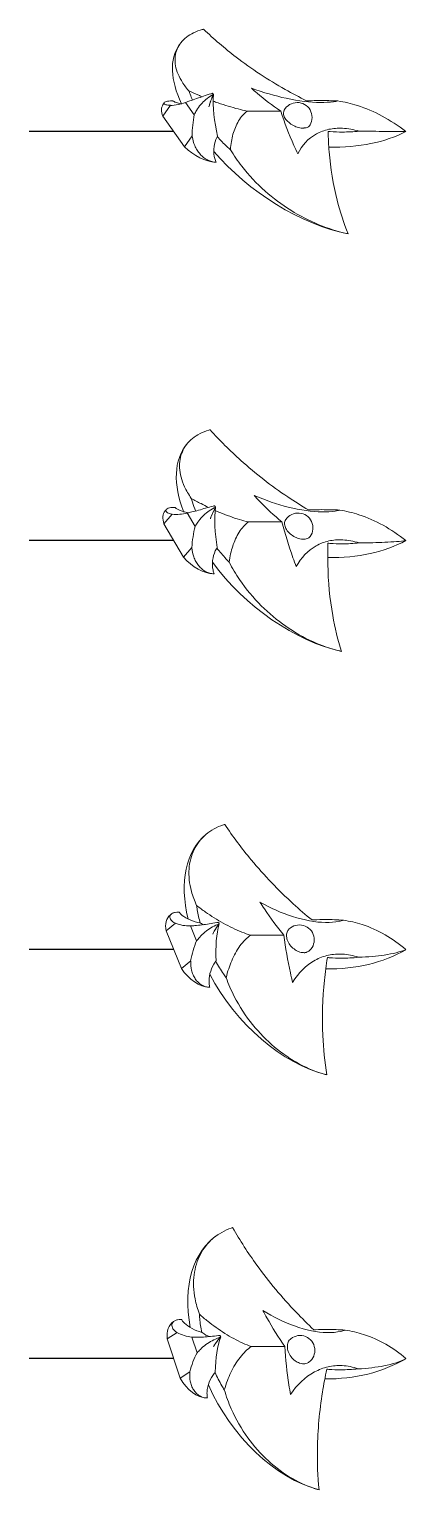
# Model space of a CAD drawing. Header units: inches. Extents: x 0 to 159, y -367 to 354.
# Drawn here: x 132.8 to 158.9, y 109.5 to 210.5 of the extents above; entities that cross this region are included whole.
import ezdxf

# ---------------------------------------------------------------- set-up
doc = ezdxf.new("R2010")
doc.units = ezdxf.units.IN
doc.header["$MEASUREMENT"] = 0

msp = doc.modelspace()

# ---------------------------------------------------------------- linework, layer by layer
at = {"color": 0, "linetype": 'Continuous', "lineweight": 0, "extrusion": (0.707107, -1.09433e-15, 0.707107)}
for p, q in [((143.21, 209.41), (143.26, 209.49)), ((145.51, 206.07), (145.57, 205.98)), ((142.07, 205.28), (142.17, 205.42)), ((142.07, 204.49), (142.6, 205.24)), ((142.75, 205.55), (142.71, 205.55)), ((143.64, 205.44), (144.24, 204.59)), ((142.07, 204.49), (143.57, 202.37)), ((150.23, 204.84), (147.9, 204.84)), ((143.57, 202.37), (144.1, 203.12)), ((145.71, 201.31), (145.75, 201.31)), ((143.73, 181.81), (143.78, 181.87)), ((142.14, 176.29), (142.71, 176.97)), ((142.22, 177.19), (142.32, 177.3)), ((142.89, 177.44), (142.85, 177.44)), ((143.76, 177.05), (144.31, 176.12)), ((145.66, 177.55), (145.72, 177.46)), ((142.14, 176.29), (143.5, 174)), ((150.31, 176.43), (147.99, 176.43)), ((143.5, 174), (144.07, 174.67)), ((145.58, 172.85), (145.62, 172.85)), ((145.07, 154.84), (145.1, 154.86)), ((142.29, 148.16), (142.94, 148.69)), ((142.59, 149.27), (142.66, 149.32)), ((143.19, 149.46), (143.15, 149.46)), ((143.98, 148.51), (144.41, 147.46)), ((145.93, 148.75), (145.97, 148.64)), ((142.29, 148.16), (143.35, 145.56)), ((150.45, 147.86), (148.13, 147.86)), ((143.35, 145.56), (144, 146.09)), ((145.27, 144.26), (145.32, 144.26)), ((145.89, 127.16), (145.91, 127.17)), ((143.36, 121.29), (143.32, 121.29)), ((142.37, 119.94), (143.05, 120.38)), ((142.81, 121.15), (142.86, 121.18)), ((146.04, 120.19), (146.07, 120.07)), ((142.37, 119.94), (143.27, 117.22)), ((144.08, 120.07), (144.44, 118.98)), ((150.51, 119.42), (148.19, 119.42)), ((143.27, 117.22), (143.94, 117.66)), ((145.11, 115.86), (145.15, 115.86))]:
    msp.add_line(p, q, dxfattribs=at)
for p, q in [((142.82, 203.43), (132.82, 203.43)), ((142.82, 175.14), (132.82, 175.14)), ((142.82, 146.86), (132.82, 146.86)), ((142.82, 118.58), (132.82, 118.58))]:
    msp.add_line(p, q)
at = {"color": 0, "linetype": 'Continuous', "lineweight": 0}
for centre, start, end in [((151.37, 204.4), 329.5702, 150.7524), ((151.43, 176.02), 324.6177, 145.7198), ((151.52, 147.54), 313.5592, 134.4173), ((151.56, 119.15), 307.3695, 128.0634)]:
    msp.add_arc(centre, 1.03, start, end, dxfattribs=at)
for centre, major_axis, ratio, start_param, end_param in [((151.08, 203.84), (-7.87, 5.57), 0.5, 0, 0.732758), ((143.48, 210.59), (0, -5.36), 0.707107, 0.564467, 0.56579), ((143.78, 204.08), (-1.7, 1.2), 0.5, 0, 0.671092), ((142.59, 210.59), (0, -5.36), 0.707107, 0.000671, 0.27934), ((148.77, 203.11), (0, -5.36), 0.707107, 4.146598, 4.325387), ((148.38, 203.11), (-1.58, 5.31), 0.440287, 0.874694, 1.442535), ((147.89, 203.11), (0, -5.36), 0.707107, 4.433049, 4.711718), ((142, 218.94), (19.17, -13.56), 0.5, 5.656597, 6.031858), ((144.69, 202.78), (1.7, -1.2), 0.5, 4.381134, 5.653285), ((151.67, 203.01), (7.87, -5.57), 0.5, 4.238086, 5.448076), ((151.11, 175.59), (-7.38, 6.21), 0.541675, 0, 0.790523), ((143.82, 175.85), (-1.59, 1.34), 0.541675, 0, 0.715284), ((143.04, 182.31), (0, -5.36), 0.707107, 6.19659, 6.475259), ((148.73, 174.2), (0, -5.36), 0.707107, 4.059332, 4.238121), ((148.34, 174.2), (-1.41, 5.32), 0.4272, 0.804717, 1.372558), ((143.92, 182.31), (0, -5.36), 0.707107, 0.477089, 0.478524), ((147.85, 174.2), (0, -5.36), 0.707107, 4.345782, 4.624451), ((143, 191.95), (17.95, -15.13), 0.541675, 5.700507, 6.07605), ((144.65, 174.44), (1.59, -1.34), 0.541675, 4.425325, 5.697476), ((151.64, 174.69), (7.38, -6.21), 0.541675, 4.282467, 5.492267), ((151.17, 147.37), (-6.1, 7.47), 0.612372, 0, 0.913545), ((143.91, 147.65), (-1.32, 1.61), 0.612372, 0, 0.822924), ((143.91, 153.86), (0, -5.36), 0.707107, 6.022057, 6.300726), ((144.41, 153.86), (-1.07, 5.34), 0.404633, 2.796677, 2.885755), ((148.54, 144.7), (0, -5.36), 0.707107, 3.884799, 4.063588), ((148.15, 144.7), (-1.07, 5.34), 0.404633, 0.662141, 1.229981), ((144.8, 153.86), (0, -5.36), 0.707107, 0.302369, 0.303991), ((147.65, 144.7), (0, -5.36), 0.707107, 4.171249, 4.449918), ((145.22, 165.86), (14.85, -18.19), 0.612372, 5.809182, 6.183691), ((144.56, 146.07), (1.32, -1.61), 0.612372, 4.532966, 5.805117), ((151.58, 146.35), (6.1, -7.47), 0.612372, 4.392301, 5.599908), ((151.2, 119.11), (-5.31, 8.05), 0.640856, 0, 0.984027), ((143.96, 119.41), (-1.15, 1.74), 0.640856, 0, 0.88672), ((144.34, 125.42), (0, -5.36), 0.707107, 5.934791, 6.21346), ((144.83, 125.42), (-0.9, 5.35), 0.395389, 2.724206, 2.944721), ((145.22, 125.42), (0, -5.36), 0.707107, 0.215028, 0.216725), ((148.39, 115.83), (0, -5.36), 0.707107, 3.797533, 3.976321), ((148, 115.83), (-0.9, 5.35), 0.395389, 0.589669, 1.15751), ((147.5, 115.83), (0, -5.36), 0.707107, 4.083983, 4.362652), ((146.42, 138.46), (12.93, -19.6), 0.640856, 5.87421, 6.247487), ((144.51, 117.75), (1.15, -1.74), 0.640856, 4.596762, 5.868913), ((151.55, 118.04), (5.31, -8.05), 0.640856, 4.457965, 5.663704)]:
    msp.add_ellipse(centre, major_axis=major_axis, ratio=ratio, start_param=start_param, end_param=end_param, dxfattribs=at)
for points, knots in [([(144.89, 210.5), (144.86, 210.49), (144.83, 210.48), (144.37, 210.36), (144, 210.18), (143.41, 209.72), (143.19, 209.43), (142.93, 208.81), (142.89, 208.46), (142.97, 207.74), (143.11, 207.35), (143.49, 206.71), (143.66, 206.48), (143.86, 206.25)], [20.200973, 20.200973, 20.200973, 20.200973, 20.343008, 20.343008, 22.563347, 22.563347, 24.783686, 24.783686, 27.004025, 27.004025, 29.314353, 29.314353, 30.672112, 30.672112, 30.672112, 30.672112]), ([(152.01, 205.55), (151.51, 205.8), (151.02, 206.06), (149.36, 207), (148.21, 207.75), (146.35, 209.18), (145.59, 209.83), (144.89, 210.5)], [2.322448, 2.322448, 2.322448, 2.322448, 3.984617, 3.984617, 7.969234, 7.969234, 10.871312, 10.871312, 10.871312, 10.871312]), ([(143.64, 205.44), (143.74, 205.47), (143.84, 205.51), (144.09, 205.59), (144.25, 205.64), (144.57, 205.76), (144.73, 205.81), (145.05, 205.93), (145.22, 205.99), (145.43, 206.05), (145.47, 206.06), (145.5, 206.07)], [14.80596, 14.80596, 14.80596, 14.80596, 15.135356, 15.135356, 15.609973, 15.609973, 16.08459, 16.08459, 16.623466, 16.623466, 16.730194, 16.730194, 16.730194, 16.730194]), ([(143.86, 206.25), (143.89, 206.17), (143.92, 206.08), (144.01, 205.87), (144.06, 205.73), (144.13, 205.6)], [61.9690044, 61.9690044, 61.9690044, 61.9690044, 62.2849873, 62.2849873, 62.7999209, 62.7999209, 62.7999209, 62.7999209]), ([(143.86, 206.25), (144.09, 206.14), (144.33, 206.03), (144.63, 205.9), (144.7, 205.86), (144.78, 205.83)], [2.9212355, 2.9212355, 2.9212355, 2.9212355, 3.6664629, 3.6664629, 3.9120279, 3.9120279, 3.9120279, 3.9120279]), ([(145.56, 205.98), (145.55, 206), (145.54, 206.01), (145.52, 206.04), (145.51, 206.06), (145.5, 206.07)], [4.1622451, 4.1622451, 4.1622451, 4.1622451, 4.2239343, 4.2239343, 4.2856236, 4.2856236, 4.2856236, 4.2856236]), ([(148.2, 206.42), (149.02, 206.12), (149.83, 205.89), (151.47, 205.54), (152.27, 205.44), (153.3, 205.43), (153.6, 205.45), (153.98, 205.5), (154.09, 205.52), (154.18, 205.54)], [-19.193915, -19.193915, -19.193915, -19.193915, -16.556486, -16.556486, -13.650246, -13.650246, -12.237348, -12.237348, -11.681996, -11.681996, -11.681996, -11.681996]), ([(150.23, 204.84), (149.65, 205.22), (149.11, 205.64), (148.46, 206.19), (148.33, 206.3), (148.2, 206.42)], [17.094509, 17.094509, 17.094509, 17.094509, 19.685728, 19.685728, 20.342736, 20.342736, 20.342736, 20.342736]), ([(142.71, 205.55), (142.63, 205.55), (142.56, 205.54), (142.42, 205.53), (142.36, 205.52), (142.26, 205.48), (142.22, 205.47), (142.17, 205.43), (142.16, 205.4), (142.16, 205.36), (142.17, 205.34), (142.21, 205.31), (142.25, 205.29), (142.35, 205.25), (142.46, 205.24), (142.59, 205.24), (142.59, 205.24), (142.6, 205.24)], [0.995452, 0.995452, 0.995452, 0.995452, 1.331539, 1.331539, 1.697611, 1.697611, 2.063683, 2.063683, 2.429755, 2.429755, 2.774314, 2.774314, 3.118872, 3.118872, 3.753856, 3.753856, 3.782099, 3.782099, 3.782099, 3.782099]), ([(143.31, 205.33), (143.2, 205.36), (143.09, 205.39), (142.94, 205.45), (142.87, 205.48), (142.79, 205.53), (142.77, 205.54), (142.75, 205.55)], [2.1887954, 2.1887954, 2.1887954, 2.1887954, 2.5797616, 2.5797616, 2.885709, 2.885709, 2.9918527, 2.9918527, 2.9918527, 2.9918527]), ([(145.56, 205.98), (145.53, 205.97), (145.5, 205.95), (145.32, 205.85), (145.18, 205.74), (144.93, 205.54), (144.81, 205.42), (144.59, 205.16), (144.48, 205.02), (144.35, 204.79), (144.29, 204.69), (144.24, 204.59)], [1.777955, 1.777955, 1.777955, 1.777955, 1.884684, 1.884684, 2.423559, 2.423559, 2.898176, 2.898176, 3.372793, 3.372793, 3.702189, 3.702189, 3.702189, 3.702189]), ([(145.26, 205.13), (145.28, 205.21), (145.3, 205.28), (145.39, 205.57), (145.47, 205.78), (145.56, 205.98)], [5.5305364, 5.5305364, 5.5305364, 5.5305364, 5.7601881, 5.7601881, 6.4297437, 6.4297437, 6.4297437, 6.4297437]), ([(145.55, 205.52), (145.67, 205.48), (145.78, 205.44), (146.36, 205.24), (146.83, 205.1), (147.49, 204.93), (147.7, 204.88), (147.9, 204.84)], [4.724623, 4.724623, 4.724623, 4.724623, 5.0701, 5.0701, 6.473737, 6.473737, 7.119123, 7.119123, 7.119123, 7.119123]), ([(154.18, 205.54), (153.75, 205.56), (153.34, 205.57), (152.69, 205.57), (152.41, 205.56), (152.09, 205.55), (152.05, 205.55), (152.01, 205.55)], [7.477884, 7.477884, 7.477884, 7.477884, 9.120512, 9.120512, 10.23062, 10.23062, 10.394522, 10.394522, 10.394522, 10.394522]), ([(158.89, 203.43), (157.83, 204.24), (156.71, 204.85), (155.09, 205.37), (154.64, 205.47), (154.18, 205.54)], [0, 0, 0, 0, 5.119512, 5.119512, 7.065858, 7.065858, 7.065858, 7.065858]), ([(147.9, 204.84), (147.79, 204.75), (147.69, 204.66), (147.39, 204.31), (147.22, 204.02), (146.96, 203.4), (146.87, 203.07), (146.78, 202.55), (146.76, 202.37), (146.75, 202.17)], [5.371961, 5.371961, 5.371961, 5.371961, 6.017348, 6.017348, 7.420984, 7.420984, 8.824621, 8.824621, 9.569849, 9.569849, 9.569849, 9.569849]), ([(151.41, 201.88), (151.32, 202.08), (151.23, 202.27), (150.8, 203.24), (150.5, 204.03), (150.23, 204.84)], [11.154429, 11.154429, 11.154429, 11.154429, 11.811437, 11.811437, 14.402657, 14.402657, 14.402657, 14.402657]), ([(151.88, 203.67), (151.87, 203.67), (151.85, 203.67), (151.81, 203.66), (151.78, 203.66), (151.69, 203.66), (151.62, 203.67), (151.43, 203.71), (151.31, 203.74), (151.08, 203.85), (150.96, 203.92), (150.75, 204.08), (150.66, 204.17), (150.52, 204.36), (150.47, 204.45), (150.42, 204.63), (150.42, 204.71), (150.44, 204.83), (150.45, 204.86), (150.47, 204.9)], [-6.057241, -6.057241, -6.057241, -6.057241, -6.001283, -6.001283, -5.897199, -5.897199, -5.654701, -5.654701, -5.278684, -5.278684, -4.873969, -4.873969, -4.462135, -4.462135, -4.073466, -4.073466, -3.704313, -3.704313, -3.51358, -3.51358, -3.51358, -3.51358]), ([(144.1, 203.12), (144.1, 203.11), (144.1, 203.1), (144.14, 202.86), (144.2, 202.64), (144.32, 202.35), (144.38, 202.24), (144.51, 202.04), (144.58, 201.94), (144.72, 201.78), (144.81, 201.7), (144.98, 201.56), (145.08, 201.5), (145.27, 201.4), (145.37, 201.37), (145.55, 201.32), (145.63, 201.31), (145.71, 201.31)], [11.860839, 11.860839, 11.860839, 11.860839, 11.889082, 11.889082, 12.524066, 12.524066, 12.868624, 12.868624, 13.213183, 13.213183, 13.579255, 13.579255, 13.945327, 13.945327, 14.311399, 14.311399, 14.647486, 14.647486, 14.647486, 14.647486]), ([(145.75, 201.31), (145.74, 201.34), (145.72, 201.38), (145.68, 201.51), (145.65, 201.61), (145.59, 201.93), (145.58, 202.16), (145.65, 202.61), (145.72, 202.83), (145.82, 203.04), (145.84, 203.07), (145.86, 203.1)], [1.920785, 1.920785, 1.920785, 1.920785, 2.031069, 2.031069, 2.332559, 2.332559, 3.002664, 3.002664, 3.67277, 3.67277, 3.787982, 3.787982, 3.787982, 3.787982]), ([(145.84, 203.07), (146.05, 202.83), (146.27, 202.6), (146.59, 202.3), (146.67, 202.24), (146.75, 202.17)], [0.991923, 0.991923, 0.991923, 0.991923, 2.034454, 2.034454, 2.350436, 2.350436, 2.350436, 2.350436]), ([(155.66, 203.45), (155.27, 203.56), (154.88, 203.63), (154.35, 203.66), (154.18, 203.65), (153.87, 203.63), (153.71, 203.61), (153.25, 203.51), (152.96, 203.4), (152.13, 202.95), (151.7, 202.47), (151.41, 201.88)], [-7.597966, -7.597966, -7.597966, -7.597966, -6.048306, -6.048306, -5.353485, -5.353485, -4.654459, -4.654459, -3.205786, -3.205786, -0.129514, -0.129514, -0.129514, -0.129514]), ([(152.26, 203.88), (152.23, 203.83), (152.2, 203.79), (152.15, 203.76), (152.12, 203.74), (152.09, 203.73), (152.01, 203.69), (151.96, 203.68), (151.9, 203.67), (151.89, 203.67), (151.88, 203.67)], [-0.2639599, -0.2639599, -0.2639599, -0.2639599, 0, 0, 0, 0.1723913, 0.1723913, 0.3778719, 0.3778719, 0.4168374, 0.4168374, 0.4168374, 0.4168374]), ([(153.51, 203.43), (153.55, 203.43), (153.6, 203.42), (153.94, 203.4), (154.23, 203.39), (154.88, 203.39), (155.27, 203.41), (155.66, 203.45)], [0.94619, 0.94619, 0.94619, 0.94619, 1.1101, 1.1101, 2.2202, 2.2202, 3.862828, 3.862828, 3.862828, 3.862828]), ([(154.89, 196.36), (154.59, 197.1), (154.34, 197.88), (153.86, 199.76), (153.68, 200.89), (153.54, 202.49), (153.52, 202.96), (153.51, 203.43)], [5.067155, 5.067155, 5.067155, 5.067155, 7.969234, 7.969234, 11.95385, 11.95385, 13.616019, 13.616019, 13.616019, 13.616019]), ([(155.66, 203.45), (156.33, 203.44), (156.92, 203.44), (158.04, 203.43), (158.52, 203.43), (158.89, 203.43)], [3.15224, 3.15224, 3.15224, 3.15224, 6.357468, 6.357468, 10.210765, 10.210765, 10.210765, 10.210765]), ([(146.75, 202.17), (146.99, 201.77), (147.25, 201.39), (148.02, 200.4), (148.57, 199.82), (149.7, 198.82), (150.3, 198.37), (151.56, 197.59), (152.22, 197.25), (153.52, 196.72), (154.16, 196.51), (154.81, 196.37), (154.85, 196.37), (154.89, 196.36)], [5.573225, 5.573225, 5.573225, 5.573225, 6.930984, 6.930984, 9.241313, 9.241313, 11.461652, 11.461652, 13.681991, 13.681991, 15.90233, 15.90233, 16.044364, 16.044364, 16.044364, 16.044364]), ([(145.34, 182.8), (145.32, 182.8), (145.29, 182.79), (144.82, 182.65), (144.43, 182.45), (143.81, 181.95), (143.57, 181.64), (143.27, 180.94), (143.21, 180.56), (143.25, 179.75), (143.36, 179.31), (143.69, 178.6), (143.85, 178.33), (144.04, 178.06)], [20.200973, 20.200973, 20.200973, 20.200973, 20.343008, 20.343008, 22.563347, 22.563347, 24.783686, 24.783686, 27.004025, 27.004025, 29.314353, 29.314353, 30.672112, 30.672112, 30.672112, 30.672112]), ([(152.14, 177.26), (151.66, 177.54), (151.19, 177.85), (149.58, 178.92), (148.49, 179.77), (146.71, 181.36), (146.01, 182.07), (145.34, 182.8)], [2.322448, 2.322448, 2.322448, 2.322448, 3.984617, 3.984617, 7.969234, 7.969234, 10.871312, 10.871312, 10.871312, 10.871312]), ([(144.04, 178.06), (144.06, 177.98), (144.09, 177.89), (144.18, 177.59), (144.25, 177.39), (144.34, 177.19)], [61.969004, 61.969004, 61.969004, 61.969004, 62.284987, 62.284987, 63.023271, 63.023271, 63.023271, 63.023271]), ([(144.04, 178.06), (144.26, 177.93), (144.49, 177.81), (144.88, 177.61), (145.05, 177.52), (145.22, 177.44)], [2.921236, 2.921236, 2.921236, 2.921236, 3.666463, 3.666463, 4.234983, 4.234983, 4.234983, 4.234983]), ([(148.39, 178.26), (149.18, 177.92), (149.98, 177.65), (151.6, 177.24), (152.4, 177.13), (153.42, 177.12), (153.73, 177.14), (154.11, 177.2), (154.21, 177.22), (154.31, 177.25)], [-19.193915, -19.193915, -19.193915, -19.193915, -16.556486, -16.556486, -13.650246, -13.650246, -12.237348, -12.237348, -11.681996, -11.681996, -11.681996, -11.681996]), ([(150.31, 176.43), (149.76, 176.88), (149.24, 177.36), (148.63, 177.99), (148.51, 178.13), (148.39, 178.26)], [17.094509, 17.094509, 17.094509, 17.094509, 19.685728, 19.685728, 20.342736, 20.342736, 20.342736, 20.342736]), ([(142.85, 177.44), (142.77, 177.44), (142.7, 177.44), (142.56, 177.42), (142.49, 177.4), (142.39, 177.36), (142.35, 177.34), (142.3, 177.28), (142.29, 177.26), (142.28, 177.2), (142.29, 177.17), (142.33, 177.12), (142.36, 177.09), (142.47, 177.03), (142.57, 177), (142.7, 176.97), (142.7, 176.97), (142.71, 176.97)], [0.995452, 0.995452, 0.995452, 0.995452, 1.331539, 1.331539, 1.697611, 1.697611, 2.063683, 2.063683, 2.429755, 2.429755, 2.774314, 2.774314, 3.118872, 3.118872, 3.753856, 3.753856, 3.782099, 3.782099, 3.782099, 3.782099]), ([(143.8, 177.06), (143.77, 177.06), (143.75, 177.07), (143.5, 177.13), (143.29, 177.2), (143.07, 177.32), (143, 177.36), (142.93, 177.41), (142.91, 177.43), (142.89, 177.44)], [1.783433, 1.783433, 1.783433, 1.783433, 1.866166, 1.866166, 2.579762, 2.579762, 2.885709, 2.885709, 2.991853, 2.991853, 2.991853, 2.991853]), ([(143.76, 177.05), (143.86, 177.07), (143.97, 177.1), (144.21, 177.15), (144.38, 177.2), (144.71, 177.29), (144.87, 177.34), (145.2, 177.43), (145.38, 177.48), (145.59, 177.54), (145.62, 177.55), (145.66, 177.55)], [14.80596, 14.80596, 14.80596, 14.80596, 15.135356, 15.135356, 15.609973, 15.609973, 16.08459, 16.08459, 16.623466, 16.623466, 16.730194, 16.730194, 16.730194, 16.730194]), ([(145.71, 177.46), (145.68, 177.44), (145.65, 177.43), (145.47, 177.33), (145.32, 177.23), (145.05, 177.03), (144.92, 176.92), (144.69, 176.68), (144.58, 176.54), (144.42, 176.32), (144.36, 176.23), (144.31, 176.12)], [1.777955, 1.777955, 1.777955, 1.777955, 1.884684, 1.884684, 2.423559, 2.423559, 2.898176, 2.898176, 3.372793, 3.372793, 3.702189, 3.702189, 3.702189, 3.702189]), ([(145.36, 176.65), (145.38, 176.72), (145.41, 176.8), (145.52, 177.07), (145.61, 177.27), (145.71, 177.46)], [5.5305364, 5.5305364, 5.5305364, 5.5305364, 5.7601881, 5.7601881, 6.4297437, 6.4297437, 6.4297437, 6.4297437]), ([(145.71, 177.46), (145.7, 177.48), (145.69, 177.49), (145.67, 177.52), (145.67, 177.54), (145.66, 177.55)], [4.1622451, 4.1622451, 4.1622451, 4.1622451, 4.2239343, 4.2239343, 4.2856236, 4.2856236, 4.2856236, 4.2856236]), ([(145.69, 177.22), (145.8, 177.17), (145.91, 177.13), (146.47, 176.9), (146.93, 176.73), (147.58, 176.53), (147.79, 176.48), (147.99, 176.43)], [4.734502, 4.734502, 4.734502, 4.734502, 5.0701, 5.0701, 6.473737, 6.473737, 7.119123, 7.119123, 7.119123, 7.119123]), ([(154.31, 177.25), (153.88, 177.27), (153.47, 177.28), (152.82, 177.28), (152.54, 177.27), (152.22, 177.26), (152.18, 177.26), (152.14, 177.26)], [7.477884, 7.477884, 7.477884, 7.477884, 9.120512, 9.120512, 10.23062, 10.23062, 10.394522, 10.394522, 10.394522, 10.394522]), ([(158.89, 175.14), (157.88, 175.95), (156.79, 176.56), (155.21, 177.07), (154.76, 177.18), (154.31, 177.25)], [0, 0, 0, 0, 5.119512, 5.119512, 7.065858, 7.065858, 7.065858, 7.065858]), ([(147.99, 176.43), (147.87, 176.34), (147.76, 176.24), (147.44, 175.88), (147.25, 175.58), (146.95, 174.93), (146.84, 174.58), (146.72, 174.05), (146.69, 173.85), (146.66, 173.64)], [5.371961, 5.371961, 5.371961, 5.371961, 6.017348, 6.017348, 7.420984, 7.420984, 8.824621, 8.824621, 9.569849, 9.569849, 9.569849, 9.569849]), ([(151.3, 173.34), (151.23, 173.55), (151.15, 173.75), (150.78, 174.77), (150.53, 175.59), (150.31, 176.43)], [11.154429, 11.154429, 11.154429, 11.154429, 11.811437, 11.811437, 14.402657, 14.402657, 14.402657, 14.402657]), ([(151.89, 175.24), (151.88, 175.24), (151.86, 175.23), (151.82, 175.23), (151.79, 175.23), (151.7, 175.23), (151.63, 175.24), (151.44, 175.29), (151.33, 175.33), (151.1, 175.45), (150.99, 175.52), (150.78, 175.7), (150.7, 175.8), (150.57, 176), (150.53, 176.1), (150.49, 176.3), (150.49, 176.38), (150.53, 176.52), (150.55, 176.56), (150.58, 176.6)], [-6.057241, -6.057241, -6.057241, -6.057241, -6.001283, -6.001283, -5.897199, -5.897199, -5.654701, -5.654701, -5.278684, -5.278684, -4.873969, -4.873969, -4.462135, -4.462135, -4.073466, -4.073466, -3.704313, -3.704313, -3.47055, -3.47055, -3.47055, -3.47055]), ([(155.66, 174.98), (155.27, 175.1), (154.89, 175.17), (154.36, 175.2), (154.19, 175.2), (153.87, 175.17), (153.72, 175.15), (153.25, 175.05), (152.95, 174.93), (152.1, 174.46), (151.63, 173.96), (151.3, 173.34)], [-7.597966, -7.597966, -7.597966, -7.597966, -6.048306, -6.048306, -5.353485, -5.353485, -4.654459, -4.654459, -3.205786, -3.205786, -0.129514, -0.129514, -0.129514, -0.129514]), ([(152.26, 175.43), (152.24, 175.39), (152.21, 175.36), (152.17, 175.33), (152.14, 175.31), (152.1, 175.29), (152.02, 175.26), (151.98, 175.25), (151.91, 175.24), (151.9, 175.24), (151.89, 175.24)], [-0.2209728, -0.2209728, -0.2209728, -0.2209728, 0, 0, 0, 0.1723913, 0.1723913, 0.3778719, 0.3778719, 0.4168374, 0.4168374, 0.4168374, 0.4168374]), ([(154.43, 167.48), (154.18, 168.28), (153.98, 169.11), (153.62, 171.12), (153.51, 172.31), (153.48, 173.98), (153.48, 174.47), (153.5, 174.96)], [5.067155, 5.067155, 5.067155, 5.067155, 7.969234, 7.969234, 11.95385, 11.95385, 13.616019, 13.616019, 13.616019, 13.616019]), ([(153.5, 174.96), (153.55, 174.96), (153.59, 174.95), (153.93, 174.93), (154.22, 174.92), (154.87, 174.92), (155.26, 174.94), (155.66, 174.98)], [0.94619, 0.94619, 0.94619, 0.94619, 1.1101, 1.1101, 2.2202, 2.2202, 3.862828, 3.862828, 3.862828, 3.862828]), ([(155.66, 174.98), (156.33, 174.99), (156.92, 175), (158.03, 175.05), (158.52, 175.09), (158.89, 175.14)], [3.15224, 3.15224, 3.15224, 3.15224, 6.357468, 6.357468, 10.210765, 10.210765, 10.210765, 10.210765]), ([(144.07, 174.67), (144.07, 174.66), (144.07, 174.65), (144.1, 174.42), (144.15, 174.2), (144.25, 173.91), (144.3, 173.8), (144.42, 173.59), (144.48, 173.5), (144.62, 173.33), (144.7, 173.25), (144.86, 173.1), (144.95, 173.04), (145.14, 172.94), (145.23, 172.91), (145.41, 172.86), (145.5, 172.85), (145.58, 172.85)], [11.860839, 11.860839, 11.860839, 11.860839, 11.889082, 11.889082, 12.524066, 12.524066, 12.868624, 12.868624, 13.213183, 13.213183, 13.579255, 13.579255, 13.945327, 13.945327, 14.311399, 14.311399, 14.647486, 14.647486, 14.647486, 14.647486]), ([(145.62, 172.85), (145.6, 172.88), (145.59, 172.92), (145.55, 173.06), (145.53, 173.16), (145.49, 173.48), (145.5, 173.72), (145.59, 174.17), (145.67, 174.39), (145.79, 174.6), (145.81, 174.63), (145.83, 174.66)], [1.920785, 1.920785, 1.920785, 1.920785, 2.031069, 2.031069, 2.332559, 2.332559, 3.002664, 3.002664, 3.67277, 3.67277, 3.787982, 3.787982, 3.787982, 3.787982]), ([(145.81, 174.63), (146.01, 174.37), (146.22, 174.12), (146.52, 173.79), (146.59, 173.72), (146.66, 173.64)], [0.993728, 0.993728, 0.993728, 0.993728, 2.034454, 2.034454, 2.350436, 2.350436, 2.350436, 2.350436]), ([(146.66, 173.64), (146.88, 173.23), (147.12, 172.83), (147.83, 171.78), (148.34, 171.18), (149.4, 170.12), (149.98, 169.64), (151.19, 168.8), (151.82, 168.44), (153.08, 167.87), (153.72, 167.65), (154.36, 167.5), (154.4, 167.49), (154.43, 167.48)], [5.573225, 5.573225, 5.573225, 5.573225, 6.930984, 6.930984, 9.241313, 9.241313, 11.461652, 11.461652, 13.681991, 13.681991, 15.90233, 15.90233, 16.044364, 16.044364, 16.044364, 16.044364]), ([(146.35, 155.52), (146.32, 155.51), (146.29, 155.5), (145.81, 155.34), (145.39, 155.12), (144.71, 154.53), (144.43, 154.17), (144.03, 153.36), (143.92, 152.91), (143.85, 151.96), (143.9, 151.43), (144.14, 150.56), (144.26, 150.24), (144.41, 149.91)], [20.200973, 20.200973, 20.200973, 20.200973, 20.343008, 20.343008, 22.563347, 22.563347, 24.783686, 24.783686, 27.004025, 27.004025, 29.314353, 29.314353, 30.672112, 30.672112, 30.672112, 30.672112]), ([(152.4, 148.91), (151.96, 149.27), (151.52, 149.64), (150.07, 150.97), (149.09, 151.99), (147.53, 153.85), (146.92, 154.68), (146.35, 155.52)], [2.322448, 2.322448, 2.322448, 2.322448, 3.984617, 3.984617, 7.969234, 7.969234, 10.871312, 10.871312, 10.871312, 10.871312]), ([(144.41, 149.91), (144.42, 149.81), (144.43, 149.72), (144.5, 149.31), (144.57, 149), (144.66, 148.7)], [61.969004, 61.969004, 61.969004, 61.969004, 62.284987, 62.284987, 63.290999, 63.290999, 63.290999, 63.290999]), ([(144.41, 149.91), (144.62, 149.75), (144.82, 149.6), (145.41, 149.19), (145.82, 148.93), (146.67, 148.46), (147.11, 148.25), (147.74, 147.99), (147.94, 147.92), (148.13, 147.86)], [2.921236, 2.921236, 2.921236, 2.921236, 3.666463, 3.666463, 5.0701, 5.0701, 6.473737, 6.473737, 7.119123, 7.119123, 7.119123, 7.119123]), ([(148.79, 150.15), (149.53, 149.73), (150.29, 149.39), (151.86, 148.89), (152.63, 148.75), (153.66, 148.73), (153.97, 148.76), (154.36, 148.84), (154.47, 148.86), (154.57, 148.89)], [-19.193915, -19.193915, -19.193915, -19.193915, -16.556486, -16.556486, -13.650246, -13.650246, -12.237348, -12.237348, -11.681996, -11.681996, -11.681996, -11.681996]), ([(150.45, 147.86), (149.97, 148.44), (149.52, 149.04), (148.99, 149.83), (148.89, 149.99), (148.79, 150.15)], [17.094509, 17.094509, 17.094509, 17.094509, 19.685728, 19.685728, 20.342736, 20.342736, 20.342736, 20.342736]), ([(143.15, 149.46), (143.07, 149.46), (143, 149.45), (142.86, 149.42), (142.79, 149.4), (142.68, 149.35), (142.64, 149.31), (142.58, 149.24), (142.56, 149.2), (142.55, 149.11), (142.55, 149.07), (142.58, 148.98), (142.61, 148.94), (142.71, 148.83), (142.8, 148.75), (142.92, 148.69), (142.93, 148.69), (142.94, 148.69)], [0.995452, 0.995452, 0.995452, 0.995452, 1.331539, 1.331539, 1.697611, 1.697611, 2.063683, 2.063683, 2.429755, 2.429755, 2.774314, 2.774314, 3.118872, 3.118872, 3.753856, 3.753856, 3.782099, 3.782099, 3.782099, 3.782099]), ([(144.68, 148.69), (144.68, 148.69), (144.67, 148.7), (144.42, 148.75), (144.18, 148.82), (143.75, 149), (143.56, 149.11), (143.35, 149.28), (143.29, 149.34), (143.22, 149.42), (143.21, 149.44), (143.19, 149.46)], [1.123597, 1.123597, 1.123597, 1.123597, 1.15257, 1.15257, 1.866166, 1.866166, 2.579762, 2.579762, 2.885709, 2.885709, 2.991853, 2.991853, 2.991853, 2.991853]), ([(143.98, 148.51), (144.08, 148.51), (144.19, 148.51), (144.44, 148.53), (144.61, 148.55), (144.95, 148.59), (145.12, 148.62), (145.45, 148.67), (145.63, 148.7), (145.85, 148.74), (145.89, 148.75), (145.92, 148.75)], [14.80596, 14.80596, 14.80596, 14.80596, 15.135356, 15.135356, 15.609973, 15.609973, 16.08459, 16.08459, 16.623466, 16.623466, 16.730194, 16.730194, 16.730194, 16.730194]), ([(145.97, 148.64), (145.93, 148.63), (145.9, 148.62), (145.7, 148.53), (145.54, 148.45), (145.26, 148.28), (145.12, 148.18), (144.85, 147.96), (144.72, 147.84), (144.55, 147.64), (144.47, 147.55), (144.41, 147.46)], [1.777955, 1.777955, 1.777955, 1.777955, 1.884684, 1.884684, 2.423559, 2.423559, 2.898176, 2.898176, 3.372793, 3.372793, 3.702189, 3.702189, 3.702189, 3.702189]), ([(145.52, 147.94), (145.55, 148), (145.59, 148.07), (145.73, 148.31), (145.84, 148.48), (145.97, 148.64)], [5.5305364, 5.5305364, 5.5305364, 5.5305364, 5.7601881, 5.7601881, 6.4297437, 6.4297437, 6.4297437, 6.4297437]), ([(145.97, 148.64), (145.96, 148.66), (145.95, 148.68), (145.94, 148.72), (145.93, 148.73), (145.92, 148.75)], [4.1622451, 4.1622451, 4.1622451, 4.1622451, 4.2239343, 4.2239343, 4.2856236, 4.2856236, 4.2856236, 4.2856236]), ([(154.57, 148.89), (154.14, 148.92), (153.73, 148.94), (153.08, 148.94), (152.8, 148.93), (152.48, 148.91), (152.44, 148.91), (152.4, 148.91)], [7.477884, 7.477884, 7.477884, 7.477884, 9.120512, 9.120512, 10.23062, 10.23062, 10.394522, 10.394522, 10.394522, 10.394522]), ([(158.89, 146.86), (157.98, 147.64), (156.97, 148.24), (155.44, 148.73), (155.01, 148.83), (154.57, 148.89)], [0, 0, 0, 0, 5.119512, 5.119512, 7.065858, 7.065858, 7.065858, 7.065858]), ([(148.13, 147.86), (148, 147.76), (147.88, 147.66), (147.51, 147.28), (147.28, 146.97), (146.9, 146.28), (146.75, 145.91), (146.56, 145.34), (146.5, 145.13), (146.45, 144.91)], [5.371961, 5.371961, 5.371961, 5.371961, 6.017348, 6.017348, 7.420984, 7.420984, 8.824621, 8.824621, 9.569849, 9.569849, 9.569849, 9.569849]), ([(151.05, 144.59), (151, 144.81), (150.95, 145.03), (150.71, 146.11), (150.56, 146.98), (150.45, 147.86)], [11.154429, 11.154429, 11.154429, 11.154429, 11.811437, 11.811437, 14.402657, 14.402657, 14.402657, 14.402657]), ([(151.89, 146.65), (151.87, 146.65), (151.86, 146.65), (151.81, 146.65), (151.79, 146.65), (151.69, 146.66), (151.62, 146.67), (151.44, 146.73), (151.33, 146.78), (151.12, 146.92), (151.02, 147.01), (150.84, 147.21), (150.77, 147.33), (150.67, 147.56), (150.64, 147.67), (150.63, 147.88), (150.64, 147.98), (150.7, 148.15), (150.75, 148.22), (150.8, 148.28)], [-6.057241, -6.057241, -6.057241, -6.057241, -6.001283, -6.001283, -5.897199, -5.897199, -5.654701, -5.654701, -5.278684, -5.278684, -4.873969, -4.873969, -4.462135, -4.462135, -4.073466, -4.073466, -3.704313, -3.704313, -3.359041, -3.359041, -3.359041, -3.359041]), ([(155.61, 146.33), (155.24, 146.46), (154.87, 146.53), (154.34, 146.56), (154.18, 146.56), (153.85, 146.53), (153.69, 146.51), (153.21, 146.4), (152.9, 146.29), (151.99, 145.78), (151.46, 145.25), (151.05, 144.59)], [-7.597966, -7.597966, -7.597966, -7.597966, -6.048306, -6.048306, -5.353485, -5.353485, -4.654459, -4.654459, -3.205786, -3.205786, -0.129514, -0.129514, -0.129514, -0.129514]), ([(152.23, 146.8), (152.21, 146.78), (152.19, 146.77), (152.17, 146.75), (152.14, 146.73), (152.1, 146.71), (152.02, 146.68), (151.97, 146.66), (151.91, 146.66), (151.9, 146.66), (151.89, 146.65)], [-0.1110863, -0.1110863, -0.1110863, -0.1110863, 0, 0, 0, 0.1723913, 0.1723913, 0.3778719, 0.3778719, 0.4168374, 0.4168374, 0.4168374, 0.4168374]), ([(155.61, 146.33), (156.29, 146.36), (156.88, 146.41), (158.01, 146.58), (158.51, 146.7), (158.89, 146.86)], [3.15224, 3.15224, 3.15224, 3.15224, 6.357468, 6.357468, 10.210765, 10.210765, 10.210765, 10.210765]), ([(144, 146.09), (144, 146.08), (144, 146.07), (143.99, 145.84), (144.01, 145.63), (144.08, 145.34), (144.12, 145.23), (144.21, 145.02), (144.26, 144.92), (144.37, 144.75), (144.44, 144.67), (144.59, 144.53), (144.68, 144.46), (144.85, 144.36), (144.94, 144.32), (145.11, 144.28), (145.19, 144.26), (145.27, 144.26)], [11.860839, 11.860839, 11.860839, 11.860839, 11.889082, 11.889082, 12.524066, 12.524066, 12.868624, 12.868624, 13.213183, 13.213183, 13.579255, 13.579255, 13.945327, 13.945327, 14.311399, 14.311399, 14.647486, 14.647486, 14.647486, 14.647486]), ([(145.32, 144.26), (145.31, 144.3), (145.3, 144.34), (145.28, 144.48), (145.27, 144.58), (145.27, 144.91), (145.31, 145.15), (145.45, 145.6), (145.56, 145.81), (145.71, 146.02), (145.73, 146.05), (145.75, 146.08)], [1.920785, 1.920785, 1.920785, 1.920785, 2.031069, 2.031069, 2.332559, 2.332559, 3.002664, 3.002664, 3.67277, 3.67277, 3.787982, 3.787982, 3.787982, 3.787982]), ([(145.73, 146.05), (145.89, 145.75), (146.07, 145.46), (146.32, 145.09), (146.39, 145), (146.45, 144.91)], [0.997547, 0.997547, 0.997547, 0.997547, 2.034454, 2.034454, 2.350436, 2.350436, 2.350436, 2.350436]), ([(153.42, 138.2), (153.28, 139.09), (153.18, 140.01), (153.08, 142.2), (153.13, 143.49), (153.31, 145.27), (153.38, 145.8), (153.46, 146.31)], [5.067155, 5.067155, 5.067155, 5.067155, 7.969234, 7.969234, 11.95385, 11.95385, 13.616019, 13.616019, 13.616019, 13.616019]), ([(153.46, 146.31), (153.5, 146.31), (153.55, 146.3), (153.88, 146.28), (154.17, 146.27), (154.82, 146.27), (155.21, 146.29), (155.61, 146.33)], [0.94619, 0.94619, 0.94619, 0.94619, 1.1101, 1.1101, 2.2202, 2.2202, 3.862828, 3.862828, 3.862828, 3.862828]), ([(146.45, 144.91), (146.61, 144.47), (146.8, 144.04), (147.38, 142.92), (147.81, 142.26), (148.74, 141.11), (149.25, 140.59), (150.35, 139.66), (150.94, 139.27), (152.13, 138.63), (152.73, 138.39), (153.35, 138.22), (153.39, 138.21), (153.42, 138.2)], [5.573225, 5.573225, 5.573225, 5.573225, 6.930984, 6.930984, 9.241313, 9.241313, 11.461652, 11.461652, 13.681991, 13.681991, 15.90233, 15.90233, 16.044364, 16.044364, 16.044364, 16.044364]), ([(146.9, 127.64), (146.87, 127.63), (146.84, 127.62), (146.34, 127.45), (145.92, 127.21), (145.19, 126.6), (144.89, 126.22), (144.44, 125.36), (144.3, 124.88), (144.17, 123.86), (144.19, 123.29), (144.37, 122.36), (144.47, 122.01), (144.6, 121.66)], [20.200973, 20.200973, 20.200973, 20.200973, 20.343008, 20.343008, 22.563347, 22.563347, 24.783686, 24.783686, 27.004025, 27.004025, 29.314353, 29.314353, 30.672112, 30.672112, 30.672112, 30.672112]), ([(152.52, 120.57), (152.11, 120.96), (151.7, 121.37), (150.33, 122.8), (149.41, 123.89), (147.97, 125.88), (147.41, 126.75), (146.9, 127.64)], [2.322448, 2.322448, 2.322448, 2.322448, 3.984617, 3.984617, 7.969234, 7.969234, 10.871312, 10.871312, 10.871312, 10.871312]), ([(143.32, 121.29), (143.24, 121.29), (143.16, 121.29), (143.02, 121.25), (142.95, 121.23), (142.84, 121.17), (142.79, 121.13), (142.73, 121.04), (142.71, 121), (142.69, 120.9), (142.69, 120.85), (142.72, 120.75), (142.74, 120.69), (142.83, 120.56), (142.92, 120.47), (143.04, 120.39), (143.04, 120.39), (143.05, 120.38)], [0.995452, 0.995452, 0.995452, 0.995452, 1.331539, 1.331539, 1.697611, 1.697611, 2.063683, 2.063683, 2.429755, 2.429755, 2.774314, 2.774314, 3.118872, 3.118872, 3.753856, 3.753856, 3.782099, 3.782099, 3.782099, 3.782099]), ([(144.8, 120.39), (144.79, 120.39), (144.78, 120.39), (144.54, 120.46), (144.31, 120.55), (143.88, 120.77), (143.7, 120.9), (143.5, 121.1), (143.45, 121.16), (143.39, 121.25), (143.37, 121.27), (143.36, 121.29)], [1.123597, 1.123597, 1.123597, 1.123597, 1.15257, 1.15257, 1.866166, 1.866166, 2.579762, 2.579762, 2.885709, 2.885709, 2.991853, 2.991853, 2.991853, 2.991853]), ([(144.6, 121.66), (144.6, 121.56), (144.61, 121.46), (144.65, 121.03), (144.7, 120.71), (144.77, 120.39)], [61.969004, 61.969004, 61.969004, 61.969004, 62.284987, 62.284987, 63.294373, 63.294373, 63.294373, 63.294373]), ([(144.6, 121.66), (144.79, 121.48), (144.99, 121.32), (145.55, 120.87), (145.95, 120.59), (146.77, 120.07), (147.19, 119.84), (147.8, 119.57), (148, 119.49), (148.19, 119.42)], [2.921236, 2.921236, 2.921236, 2.921236, 3.666463, 3.666463, 5.0701, 5.0701, 6.473737, 6.473737, 7.119123, 7.119123, 7.119123, 7.119123]), ([(148.99, 121.91), (149.71, 121.46), (150.45, 121.1), (151.98, 120.55), (152.75, 120.39), (153.77, 120.38), (154.08, 120.4), (154.48, 120.49), (154.59, 120.52), (154.69, 120.55)], [-19.193915, -19.193915, -19.193915, -19.193915, -16.556486, -16.556486, -13.650246, -13.650246, -12.237348, -12.237348, -11.681996, -11.681996, -11.681996, -11.681996]), ([(150.51, 119.42), (150.06, 120.06), (149.65, 120.71), (149.18, 121.57), (149.08, 121.74), (148.99, 121.91)], [17.094509, 17.094509, 17.094509, 17.094509, 19.685728, 19.685728, 20.342736, 20.342736, 20.342736, 20.342736]), ([(144.08, 120.07), (144.18, 120.07), (144.29, 120.06), (144.54, 120.06), (144.71, 120.06), (145.05, 120.08), (145.22, 120.1), (145.56, 120.13), (145.74, 120.15), (145.96, 120.18), (145.99, 120.18), (146.03, 120.19)], [14.80596, 14.80596, 14.80596, 14.80596, 15.135356, 15.135356, 15.609973, 15.609973, 16.08459, 16.08459, 16.623466, 16.623466, 16.730194, 16.730194, 16.730194, 16.730194]), ([(146.07, 120.07), (146.06, 120.09), (146.06, 120.11), (146.04, 120.15), (146.04, 120.17), (146.03, 120.19)], [4.1622451, 4.1622451, 4.1622451, 4.1622451, 4.2239343, 4.2239343, 4.2856236, 4.2856236, 4.2856236, 4.2856236]), ([(154.69, 120.55), (154.26, 120.58), (153.85, 120.6), (153.21, 120.6), (152.92, 120.59), (152.6, 120.57), (152.56, 120.57), (152.52, 120.57)], [7.477884, 7.477884, 7.477884, 7.477884, 9.120512, 9.120512, 10.23062, 10.23062, 10.394522, 10.394522, 10.394522, 10.394522]), ([(158.89, 118.58), (158.03, 119.34), (157.05, 119.91), (155.55, 120.39), (155.13, 120.49), (154.69, 120.55)], [0, 0, 0, 0, 5.119512, 5.119512, 7.065858, 7.065858, 7.065858, 7.065858]), ([(146.07, 120.07), (146.03, 120.06), (146, 120.05), (145.8, 119.97), (145.63, 119.9), (145.34, 119.74), (145.19, 119.65), (144.91, 119.45), (144.78, 119.33), (144.59, 119.15), (144.51, 119.06), (144.44, 118.98)], [1.777955, 1.777955, 1.777955, 1.777955, 1.884684, 1.884684, 2.423559, 2.423559, 2.898176, 2.898176, 3.372793, 3.372793, 3.702189, 3.702189, 3.702189, 3.702189]), ([(145.58, 119.42), (145.61, 119.48), (145.65, 119.54), (145.81, 119.77), (145.94, 119.93), (146.07, 120.07)], [5.5305364, 5.5305364, 5.5305364, 5.5305364, 5.7601881, 5.7601881, 6.4297437, 6.4297437, 6.4297437, 6.4297437]), ([(148.19, 119.42), (148.05, 119.32), (147.92, 119.21), (147.53, 118.83), (147.28, 118.52), (146.86, 117.82), (146.68, 117.45), (146.46, 116.86), (146.39, 116.65), (146.32, 116.43)], [5.371961, 5.371961, 5.371961, 5.371961, 6.017348, 6.017348, 7.420984, 7.420984, 8.824621, 8.824621, 9.569849, 9.569849, 9.569849, 9.569849]), ([(150.91, 116.1), (150.87, 116.32), (150.83, 116.54), (150.66, 117.65), (150.57, 118.53), (150.51, 119.42)], [11.154429, 11.154429, 11.154429, 11.154429, 11.811437, 11.811437, 14.402657, 14.402657, 14.402657, 14.402657]), ([(151.87, 118.22), (151.85, 118.22), (151.84, 118.22), (151.8, 118.22), (151.77, 118.22), (151.67, 118.23), (151.61, 118.25), (151.43, 118.31), (151.32, 118.36), (151.12, 118.51), (151.02, 118.6), (150.86, 118.82), (150.79, 118.94), (150.71, 119.18), (150.69, 119.3), (150.69, 119.52), (150.71, 119.62), (150.78, 119.81), (150.85, 119.9), (150.93, 119.96), (150.93, 119.96), (150.93, 119.96)], [-6.057241, -6.057241, -6.057241, -6.057241, -6.001283, -6.001283, -5.897199, -5.897199, -5.654701, -5.654701, -5.278684, -5.278684, -4.873969, -4.873969, -4.462135, -4.462135, -4.073466, -4.073466, -3.704313, -3.704313, -3.295135, -3.295135, -3.289483, -3.289483, -3.289483, -3.289483]), ([(152.19, 118.34), (152.18, 118.33), (152.17, 118.32), (152.16, 118.32), (152.13, 118.3), (152.09, 118.28), (152, 118.24), (151.95, 118.23), (151.89, 118.22), (151.88, 118.22), (151.87, 118.22)], [-0.0431322, -0.0431322, -0.0431322, -0.0431322, 0, 0, 0, 0.1723913, 0.1723913, 0.3778719, 0.3778719, 0.4168374, 0.4168374, 0.4168374, 0.4168374]), ([(155.58, 117.87), (156.25, 117.91), (156.85, 117.98), (157.99, 118.2), (158.5, 118.37), (158.89, 118.58)], [3.15224, 3.15224, 3.15224, 3.15224, 6.357468, 6.357468, 10.210765, 10.210765, 10.210765, 10.210765]), ([(143.94, 117.66), (143.94, 117.65), (143.94, 117.64), (143.92, 117.42), (143.93, 117.21), (143.98, 116.93), (144.01, 116.82), (144.09, 116.61), (144.14, 116.52), (144.24, 116.35), (144.3, 116.27), (144.45, 116.12), (144.52, 116.06), (144.69, 115.96), (144.78, 115.92), (144.95, 115.87), (145.03, 115.86), (145.11, 115.86)], [11.860839, 11.860839, 11.860839, 11.860839, 11.889082, 11.889082, 12.524066, 12.524066, 12.868624, 12.868624, 13.213183, 13.213183, 13.579255, 13.579255, 13.945327, 13.945327, 14.311399, 14.311399, 14.647486, 14.647486, 14.647486, 14.647486]), ([(145.15, 115.86), (145.14, 115.89), (145.14, 115.93), (145.13, 116.07), (145.12, 116.18), (145.14, 116.5), (145.2, 116.74), (145.37, 117.18), (145.49, 117.39), (145.65, 117.59), (145.67, 117.62), (145.7, 117.65)], [1.920785, 1.920785, 1.920785, 1.920785, 2.031069, 2.031069, 2.332559, 2.332559, 3.002664, 3.002664, 3.67277, 3.67277, 3.787982, 3.787982, 3.787982, 3.787982]), ([(145.68, 117.63), (145.82, 117.32), (145.98, 117.01), (146.21, 116.61), (146.26, 116.52), (146.32, 116.43)], [0.999561, 0.999561, 0.999561, 0.999561, 2.034454, 2.034454, 2.350436, 2.350436, 2.350436, 2.350436]), ([(155.58, 117.87), (155.21, 118), (154.85, 118.08), (154.32, 118.11), (154.15, 118.1), (153.83, 118.08), (153.67, 118.05), (153.18, 117.94), (152.86, 117.82), (151.91, 117.31), (151.35, 116.77), (150.91, 116.1)], [-7.597966, -7.597966, -7.597966, -7.597966, -6.048306, -6.048306, -5.353485, -5.353485, -4.654459, -4.654459, -3.205786, -3.205786, -0.129514, -0.129514, -0.129514, -0.129514]), ([(152.88, 109.51), (152.79, 110.44), (152.75, 111.39), (152.79, 113.65), (152.91, 114.97), (153.2, 116.79), (153.31, 117.33), (153.42, 117.85)], [5.067155, 5.067155, 5.067155, 5.067155, 7.969234, 7.969234, 11.95385, 11.95385, 13.616019, 13.616019, 13.616019, 13.616019]), ([(153.42, 117.85), (153.46, 117.85), (153.51, 117.84), (153.84, 117.82), (154.13, 117.81), (154.77, 117.81), (155.17, 117.83), (155.58, 117.87)], [0.94619, 0.94619, 0.94619, 0.94619, 1.1101, 1.1101, 2.2202, 2.2202, 3.862828, 3.862828, 3.862828, 3.862828]), ([(146.32, 116.43), (146.46, 115.98), (146.62, 115.53), (147.12, 114.39), (147.52, 113.71), (148.37, 112.53), (148.85, 111.99), (149.9, 111.03), (150.46, 110.62), (151.61, 109.96), (152.19, 109.71), (152.8, 109.53), (152.84, 109.52), (152.88, 109.51)], [5.573225, 5.573225, 5.573225, 5.573225, 6.930984, 6.930984, 9.241313, 9.241313, 11.461652, 11.461652, 13.681991, 13.681991, 15.90233, 15.90233, 16.044364, 16.044364, 16.044364, 16.044364])]:
    msp.add_open_spline(points, degree=3, knots=knots, dxfattribs=at)

doc.saveas('drawing.dxf')
